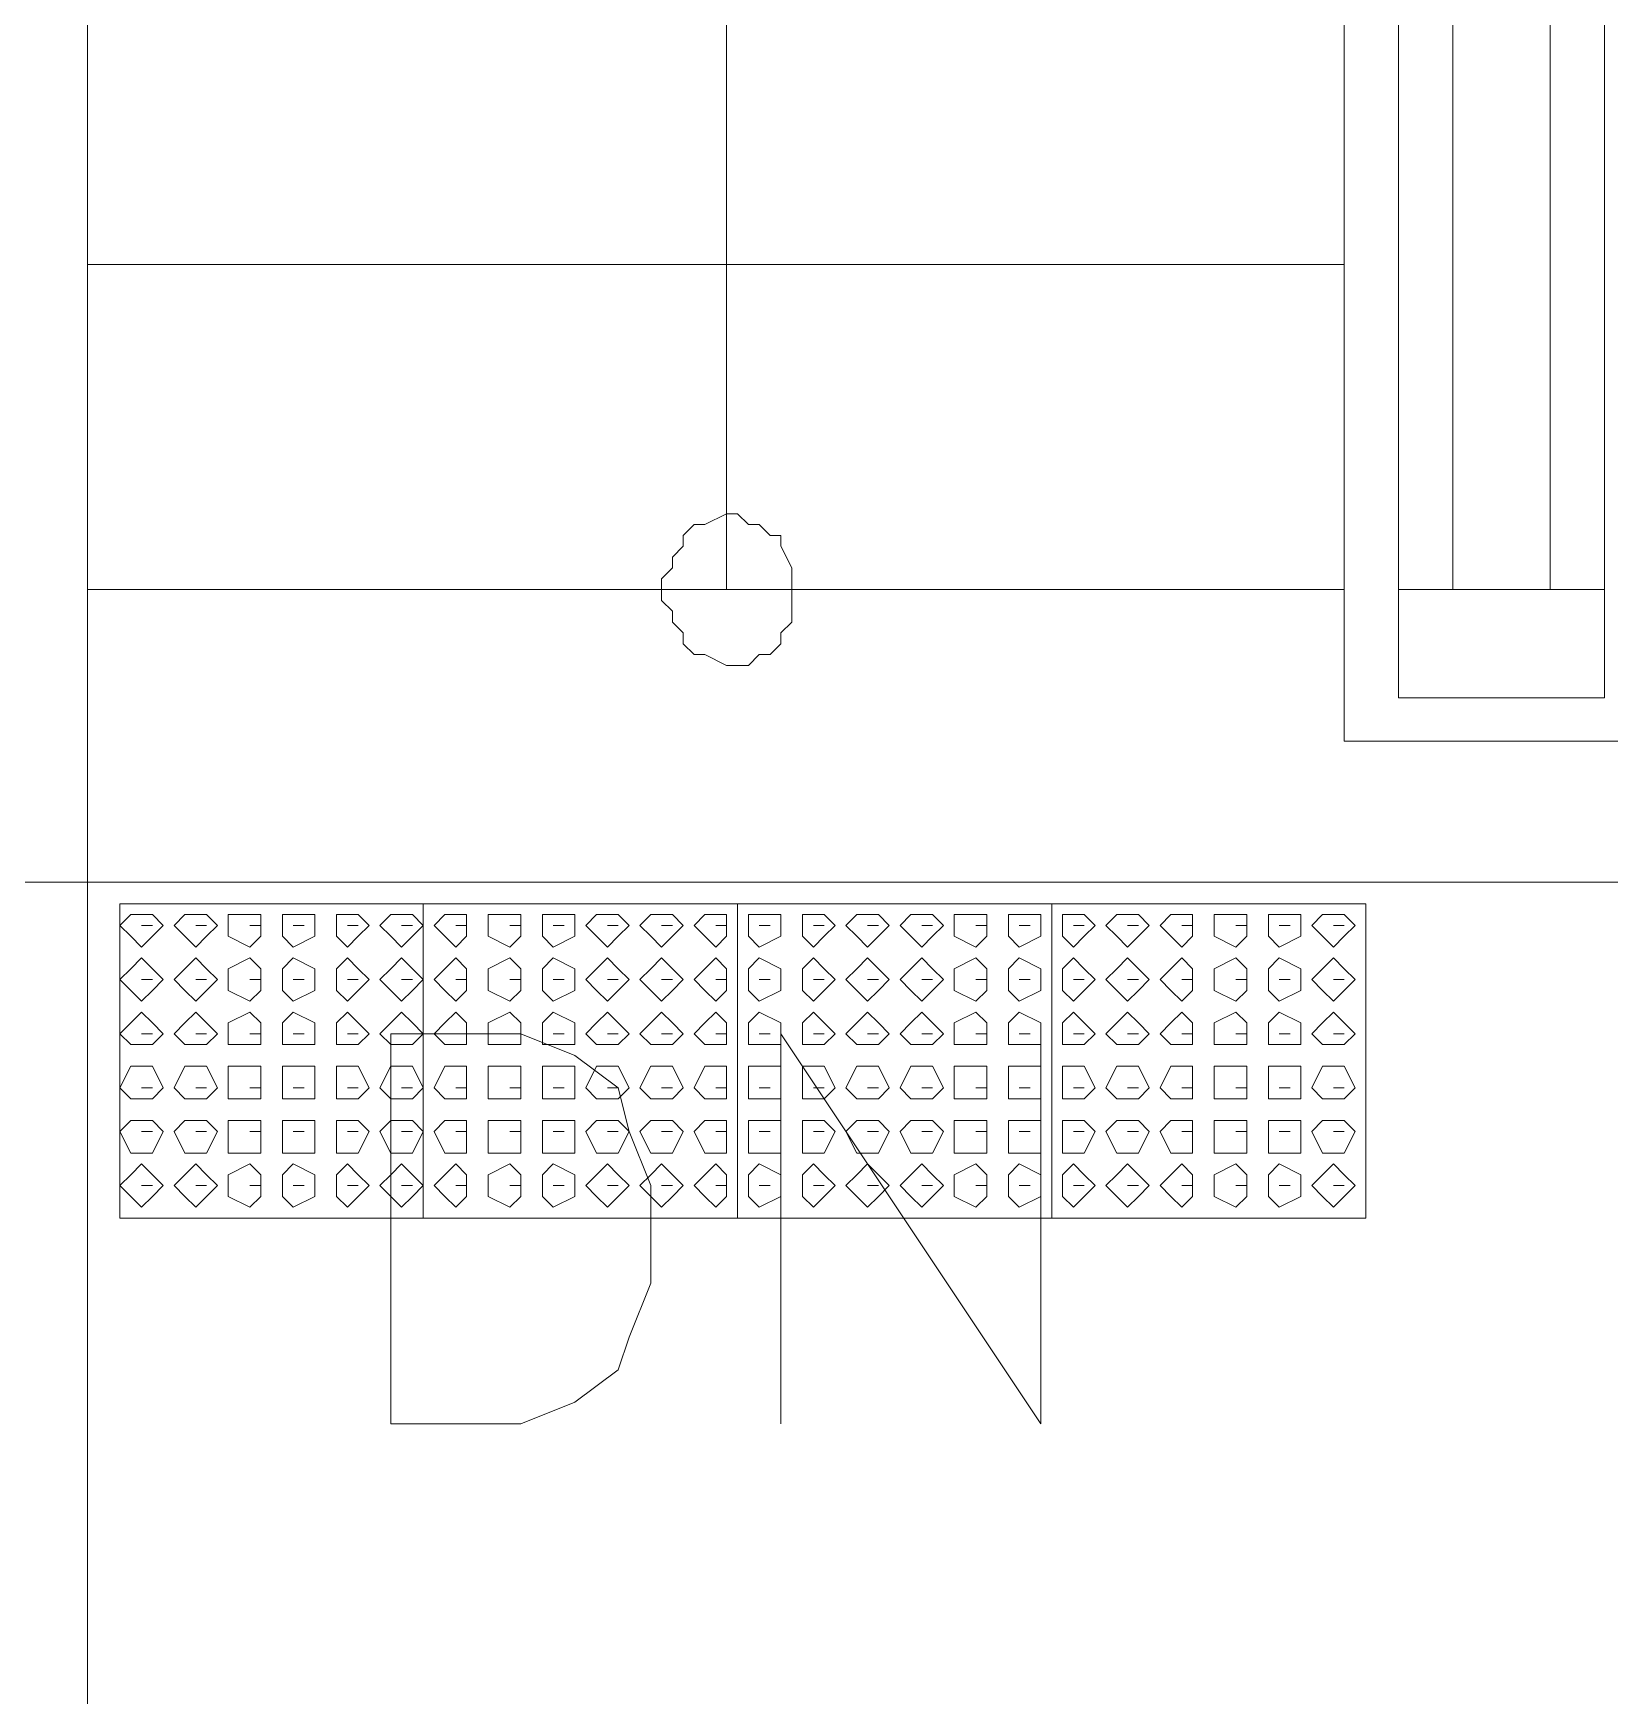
# Model space of a CAD drawing. Header units: millimetres. Extents: x -750 to 104995, y 68 to 66109.
# Drawn here: x 66581 to 68102, y 29808 to 31411 of the extents above; entities that cross this region are included whole.
import ezdxf

# ---------------------------------------------------------------- set-up
doc = ezdxf.new("R2010")
doc.units = ezdxf.units.MM
doc.layers.add('PDF_형상', color=7, linetype='Continuous')

msp = doc.modelspace()

# ---------------------------------------------------------------- linework, layer by layer
at = {"layer": 'PDF_형상', "lineweight": 5}
for points in [[(66633.5, 37604.3), (66633.5, 28324.8), (62683.4, 28324.8), (62683.4, 29902.7), (62683.4, 28324.8), (66633.5, 28324.8)], [(67250, 30874.6), (67250, 35901), (71074.7, 35901), (71074.7, 30874.6)], [(67950.2, 30874.6), (67950.2, 34908.3)], [(68044.2, 34908.3), (68044.2, 30874.6)], [(66455.8, 30592.4), (71858.4, 30592.4)], [(67866.6, 30571.5), (67563.5, 30571.5), (67260.5, 30571.5), (66957.4, 30571.5), (66664.8, 30571.5), (66664.8, 30268.5), (66957.4, 30268.5), (67260.5, 30268.5), (67563.5, 30268.5), (67866.6, 30268.5)], [(66957.4, 30571.5), (66957.4, 30268.5), (66957.4, 30571.5)], [(66957.4, 30571.5), (66957.4, 30268.5)], [(67260.5, 30571.5), (67260.5, 30268.5), (67260.5, 30571.5)], [(67260.5, 30571.5), (67260.5, 30268.5)], [(67563.5, 30571.5), (67563.5, 30268.5), (67563.5, 30571.5)], [(67563.5, 30571.5), (67563.5, 30268.5)], [(67866.6, 30571.5), (67866.6, 30268.5), (67866.6, 30571.5)], [(66685.7, 30550.6), (66696.2, 30550.6)], [(66738, 30550.6), (66748.4, 30550.6)], [(66790.2, 30550.6), (66800.7, 30550.6)], [(66832, 30550.6), (66842.5, 30550.6)], [(66884.3, 30550.6), (66894.7, 30550.6)], [(66936.5, 30550.6), (66947, 30550.6)], [(66988.8, 30550.6), (66999.2, 30550.6)], [(67041, 30550.6), (67051.5, 30550.6)], [(67082.8, 30550.6), (67093.3, 30550.6)], [(67135.1, 30550.6), (67145.5, 30550.6)], [(67187.3, 30550.6), (67197.8, 30550.6)], [(67239.6, 30550.6), (67250, 30550.6)], [(67281.4, 30550.6), (67291.8, 30550.6)], [(67333.6, 30550.6), (67344.1, 30550.6)], [(67385.9, 30550.6), (67396.3, 30550.6)], [(67438.1, 30550.6), (67448.6, 30550.6)], [(67490.4, 30550.6), (67500.8, 30550.6)], [(67532.2, 30550.6), (67542.6, 30550.6)], [(67584.4, 30550.6), (67594.9, 30550.6)], [(67636.7, 30550.6), (67647.1, 30550.6)], [(67688.9, 30550.6), (67699.4, 30550.6)], [(67741.2, 30550.6), (67751.6, 30550.6)], [(67783, 30550.6), (67793.4, 30550.6)], [(67835.2, 30550.6), (67845.7, 30550.6)], [(66685.7, 30498.4), (66696.2, 30498.4)], [(66738, 30498.4), (66748.4, 30498.4)], [(66790.2, 30498.4), (66800.7, 30498.4)], [(66832, 30498.4), (66842.5, 30498.4)], [(66884.3, 30498.4), (66894.7, 30498.4)], [(66936.5, 30498.4), (66947, 30498.4)], [(66988.8, 30498.4), (66999.2, 30498.4)], [(67041, 30498.4), (67051.5, 30498.4)], [(67082.8, 30498.4), (67093.3, 30498.4)], [(67135.1, 30498.4), (67145.5, 30498.4)], [(67187.3, 30498.4), (67197.8, 30498.4)], [(67239.6, 30498.4), (67250, 30498.4)], [(67281.4, 30498.4), (67291.8, 30498.4)], [(67333.6, 30498.4), (67344.1, 30498.4)], [(67385.9, 30498.4), (67396.3, 30498.4)], [(67438.1, 30498.4), (67448.6, 30498.4)], [(67490.4, 30498.4), (67500.8, 30498.4)], [(67532.2, 30498.4), (67542.6, 30498.4)], [(67584.4, 30498.4), (67594.9, 30498.4)], [(67636.7, 30498.4), (67647.1, 30498.4)], [(67688.9, 30498.4), (67699.4, 30498.4)], [(67741.2, 30498.4), (67751.6, 30498.4)], [(67783, 30498.4), (67793.4, 30498.4)], [(67835.2, 30498.4), (67845.7, 30498.4)], [(66685.7, 30446.1), (66696.2, 30446.1)], [(66738, 30446.1), (66748.4, 30446.1)], [(66790.2, 30446.1), (66800.7, 30446.1)], [(66832, 30446.1), (66842.5, 30446.1)], [(66884.3, 30446.1), (66894.7, 30446.1)], [(66936.5, 30446.1), (66947, 30446.1)], [(66988.8, 30446.1), (66999.2, 30446.1)], [(67041, 30446.1), (67051.5, 30446.1)], [(67082.8, 30446.1), (67093.3, 30446.1)], [(67135.1, 30446.1), (67145.5, 30446.1)], [(67187.3, 30446.1), (67197.8, 30446.1)], [(67239.6, 30446.1), (67250, 30446.1)], [(67281.4, 30446.1), (67291.8, 30446.1)], [(67302.3, 30069.9), (67302.3, 30446.1), (67553.1, 30069.9), (67553.1, 30446.1)], [(67333.6, 30446.1), (67344.1, 30446.1)], [(67385.9, 30446.1), (67396.3, 30446.1)], [(67438.1, 30446.1), (67448.6, 30446.1)], [(67490.4, 30446.1), (67500.8, 30446.1)], [(67532.2, 30446.1), (67542.6, 30446.1)], [(67584.4, 30446.1), (67594.9, 30446.1)], [(67636.7, 30446.1), (67647.1, 30446.1)], [(67688.9, 30446.1), (67699.4, 30446.1)], [(67741.2, 30446.1), (67751.6, 30446.1)], [(67783, 30446.1), (67793.4, 30446.1)], [(67835.2, 30446.1), (67845.7, 30446.1)], [(66685.7, 30393.9), (66696.2, 30393.9)], [(66738, 30393.9), (66748.4, 30393.9)], [(66790.2, 30393.9), (66800.7, 30393.9)], [(66832, 30393.9), (66842.5, 30393.9)], [(66884.3, 30393.9), (66894.7, 30393.9)], [(66936.5, 30393.9), (66947, 30393.9)], [(66988.8, 30393.9), (66999.2, 30393.9)], [(67041, 30393.9), (67051.5, 30393.9)], [(67082.8, 30393.9), (67093.3, 30393.9)], [(67135.1, 30393.9), (67145.5, 30393.9)], [(67187.3, 30393.9), (67197.8, 30393.9)], [(67239.6, 30393.9), (67250, 30393.9)], [(67281.4, 30393.9), (67291.8, 30393.9)], [(67333.6, 30393.9), (67344.1, 30393.9)], [(67385.9, 30393.9), (67396.3, 30393.9)], [(67438.1, 30393.9), (67448.6, 30393.9)], [(67490.4, 30393.9), (67500.8, 30393.9)], [(67532.2, 30393.9), (67542.6, 30393.9)], [(67584.4, 30393.9), (67594.9, 30393.9)], [(67636.7, 30393.9), (67647.1, 30393.9)], [(67688.9, 30393.9), (67699.4, 30393.9)], [(67741.2, 30393.9), (67751.6, 30393.9)], [(67783, 30393.9), (67793.4, 30393.9)], [(67835.2, 30393.9), (67845.7, 30393.9)], [(66685.7, 30352.1), (66696.2, 30352.1)], [(66738, 30352.1), (66748.4, 30352.1)], [(66790.2, 30352.1), (66800.7, 30352.1)], [(66832, 30352.1), (66842.5, 30352.1)], [(66884.3, 30352.1), (66894.7, 30352.1)], [(66936.5, 30352.1), (66947, 30352.1)], [(66988.8, 30352.1), (66999.2, 30352.1)], [(67041, 30352.1), (67051.5, 30352.1)], [(67082.8, 30352.1), (67093.3, 30352.1)], [(67135.1, 30352.1), (67145.5, 30352.1)], [(67187.3, 30352.1), (67197.8, 30352.1)], [(67239.6, 30352.1), (67250, 30352.1)], [(67281.4, 30352.1), (67291.8, 30352.1)], [(67333.6, 30352.1), (67344.1, 30352.1)], [(67385.9, 30352.1), (67396.3, 30352.1)], [(67438.1, 30352.1), (67448.6, 30352.1)], [(67490.4, 30352.1), (67500.8, 30352.1)], [(67532.2, 30352.1), (67542.6, 30352.1)], [(67584.4, 30352.1), (67594.9, 30352.1)], [(67636.7, 30352.1), (67647.1, 30352.1)], [(67688.9, 30352.1), (67699.4, 30352.1)], [(67741.2, 30352.1), (67751.6, 30352.1)], [(67783, 30352.1), (67793.4, 30352.1)], [(67835.2, 30352.1), (67845.7, 30352.1)], [(66685.7, 30299.8), (66696.2, 30299.8)], [(66738, 30299.8), (66748.4, 30299.8)], [(66790.2, 30299.8), (66800.7, 30299.8)], [(66832, 30299.8), (66842.5, 30299.8)], [(66884.3, 30299.8), (66894.7, 30299.8)], [(66936.5, 30299.8), (66947, 30299.8)], [(66988.8, 30299.8), (66999.2, 30299.8)], [(67041, 30299.8), (67051.5, 30299.8)], [(67082.8, 30299.8), (67093.3, 30299.8)], [(67135.1, 30299.8), (67145.5, 30299.8)], [(67187.3, 30299.8), (67197.8, 30299.8)], [(67239.6, 30299.8), (67250, 30299.8)], [(67281.4, 30299.8), (67291.8, 30299.8)], [(67333.6, 30299.8), (67344.1, 30299.8)], [(67385.9, 30299.8), (67396.3, 30299.8)], [(67438.1, 30299.8), (67448.6, 30299.8)], [(67490.4, 30299.8), (67500.8, 30299.8)], [(67532.2, 30299.8), (67542.6, 30299.8)], [(67584.4, 30299.8), (67594.9, 30299.8)], [(67636.7, 30299.8), (67647.1, 30299.8)], [(67688.9, 30299.8), (67699.4, 30299.8)], [(67741.2, 30299.8), (67751.6, 30299.8)], [(67783, 30299.8), (67793.4, 30299.8)], [(67835.2, 30299.8), (67845.7, 30299.8)]]:
    msp.add_lwpolyline(points, dxfattribs=at)
for points in [[(67845.7, 35054.6), (68148.7, 35054.6), (68148.7, 30728.3), (67845.7, 30728.3)], [(67897.9, 35002.3), (68096.5, 35002.3), (68096.5, 30770.1), (67897.9, 30770.1)], [(67845.7, 31188.1), (66633.5, 31188.1)], [(67312.7, 30874.6), (67312.7, 30885), (67312.7, 30895.5), (67302.3, 30916.4), (67302.3, 30926.8), (67291.8, 30926.8), (67281.4, 30937.3), (67270.9, 30937.3), (67260.5, 30947.7), (67250, 30947.7), (67229.1, 30937.3), (67218.7, 30937.3), (67208.2, 30926.8), (67208.2, 30916.4), (67197.8, 30905.9), (67197.8, 30895.5), (67187.3, 30885), (67187.3, 30864.1), (67197.8, 30853.7), (67197.8, 30843.2), (67208.2, 30832.8), (67208.2, 30822.3), (67218.7, 30811.9), (67229.1, 30811.9), (67250, 30801.4), (67260.5, 30801.4), (67270.9, 30801.4), (67281.4, 30811.9), (67291.8, 30811.9), (67302.3, 30822.3), (67302.3, 30832.8), (67312.7, 30843.2), (67312.7, 30864.1)], [(67312.7, 30874.6), (67312.7, 30885), (67312.7, 30895.5), (67302.3, 30916.4), (67302.3, 30926.8), (67291.8, 30926.8), (67281.4, 30937.3), (67270.9, 30937.3), (67260.5, 30947.7), (67250, 30947.7), (67229.1, 30937.3), (67218.7, 30937.3), (67208.2, 30926.8), (67208.2, 30916.4), (67197.8, 30905.9), (67197.8, 30895.5), (67187.3, 30885), (67187.3, 30864.1), (67197.8, 30853.7), (67197.8, 30843.2), (67208.2, 30832.8), (67208.2, 30822.3), (67218.7, 30811.9), (67229.1, 30811.9), (67250, 30801.4), (67260.5, 30801.4), (67270.9, 30801.4), (67281.4, 30811.9), (67291.8, 30811.9), (67302.3, 30822.3), (67302.3, 30832.8), (67312.7, 30843.2), (67312.7, 30864.1)], [(66633.5, 30874.6), (67845.7, 30874.6)], [(67897.9, 30874.6), (68096.5, 30874.6)], [(66706.6, 30550.6), (66696.2, 30561.1), (66685.7, 30561.1), (66675.3, 30561.1), (66664.8, 30550.6), (66675.3, 30540.2), (66685.7, 30529.7), (66696.2, 30540.2)], [(66758.9, 30550.6), (66748.4, 30561.1), (66738, 30561.1), (66727.5, 30561.1), (66717.1, 30550.6), (66727.5, 30540.2), (66738, 30529.7), (66748.4, 30540.2)], [(66800.7, 30550.6), (66800.7, 30561.1), (66790.2, 30561.1), (66769.3, 30561.1), (66769.3, 30550.6), (66769.3, 30540.2), (66790.2, 30529.7), (66800.7, 30540.2)], [(66852.9, 30550.6), (66852.9, 30561.1), (66832, 30561.1), (66821.6, 30561.1), (66821.6, 30550.6), (66821.6, 30540.2), (66832, 30529.7), (66852.9, 30540.2)], [(66905.2, 30550.6), (66894.7, 30561.1), (66884.3, 30561.1), (66873.8, 30561.1), (66873.8, 30550.6), (66873.8, 30540.2), (66884.3, 30529.7), (66894.7, 30540.2)], [(66957.4, 30550.6), (66947, 30561.1), (66936.5, 30561.1), (66926.1, 30561.1), (66915.6, 30550.6), (66926.1, 30540.2), (66936.5, 30529.7), (66947, 30540.2)], [(66999.2, 30550.6), (66999.2, 30561.1), (66988.8, 30561.1), (66978.3, 30561.1), (66967.9, 30550.6), (66978.3, 30540.2), (66988.8, 30529.7), (66999.2, 30540.2)], [(67051.5, 30550.6), (67051.5, 30561.1), (67041, 30561.1), (67020.1, 30561.1), (67020.1, 30550.6), (67020.1, 30540.2), (67041, 30529.7), (67051.5, 30540.2)], [(67103.7, 30550.6), (67103.7, 30561.1), (67082.8, 30561.1), (67072.4, 30561.1), (67072.4, 30550.6), (67072.4, 30540.2), (67082.8, 30529.7), (67103.7, 30540.2)], [(67156, 30550.6), (67145.5, 30561.1), (67135.1, 30561.1), (67124.6, 30561.1), (67114.2, 30550.6), (67124.6, 30540.2), (67135.1, 30529.7), (67145.5, 30540.2)], [(67208.2, 30550.6), (67197.8, 30561.1), (67187.3, 30561.1), (67176.9, 30561.1), (67166.4, 30550.6), (67176.9, 30540.2), (67187.3, 30529.7), (67197.8, 30540.2)], [(67250, 30550.6), (67250, 30561.1), (67239.6, 30561.1), (67229.1, 30561.1), (67218.7, 30550.6), (67229.1, 30540.2), (67239.6, 30529.7), (67250, 30540.2)], [(67302.3, 30550.6), (67302.3, 30561.1), (67281.4, 30561.1), (67270.9, 30561.1), (67270.9, 30550.6), (67270.9, 30540.2), (67281.4, 30529.7), (67302.3, 30540.2)], [(67354.5, 30550.6), (67344.1, 30561.1), (67333.6, 30561.1), (67323.2, 30561.1), (67323.2, 30550.6), (67323.2, 30540.2), (67333.6, 30529.7), (67344.1, 30540.2)], [(67406.8, 30550.6), (67396.3, 30561.1), (67385.9, 30561.1), (67375.4, 30561.1), (67365, 30550.6), (67375.4, 30540.2), (67385.9, 30529.7), (67396.3, 30540.2)], [(67459, 30550.6), (67448.6, 30561.1), (67438.1, 30561.1), (67427.7, 30561.1), (67417.2, 30550.6), (67427.7, 30540.2), (67438.1, 30529.7), (67448.6, 30540.2)], [(67500.8, 30550.6), (67500.8, 30561.1), (67490.4, 30561.1), (67469.5, 30561.1), (67469.5, 30550.6), (67469.5, 30540.2), (67490.4, 30529.7), (67500.8, 30540.2)], [(67553.1, 30550.6), (67553.1, 30561.1), (67532.2, 30561.1), (67521.7, 30561.1), (67521.7, 30550.6), (67521.7, 30540.2), (67532.2, 30529.7), (67553.1, 30540.2)], [(67605.3, 30550.6), (67594.9, 30561.1), (67584.4, 30561.1), (67574, 30561.1), (67574, 30550.6), (67574, 30540.2), (67584.4, 30529.7), (67594.9, 30540.2)], [(67657.6, 30550.6), (67647.1, 30561.1), (67636.7, 30561.1), (67626.2, 30561.1), (67615.8, 30550.6), (67626.2, 30540.2), (67636.7, 30529.7), (67647.1, 30540.2)], [(67699.4, 30550.6), (67699.4, 30561.1), (67688.9, 30561.1), (67678.5, 30561.1), (67668, 30550.6), (67678.5, 30540.2), (67688.9, 30529.7), (67699.4, 30540.2)], [(67751.6, 30550.6), (67751.6, 30561.1), (67741.2, 30561.1), (67720.3, 30561.1), (67720.3, 30550.6), (67720.3, 30540.2), (67741.2, 30529.7), (67751.6, 30540.2)], [(67803.9, 30550.6), (67803.9, 30561.1), (67783, 30561.1), (67772.5, 30561.1), (67772.5, 30550.6), (67772.5, 30540.2), (67783, 30529.7), (67803.9, 30540.2)], [(67856.1, 30550.6), (67845.7, 30561.1), (67835.2, 30561.1), (67824.8, 30561.1), (67814.3, 30550.6), (67824.8, 30540.2), (67835.2, 30529.7), (67845.7, 30540.2)], [(66706.6, 30498.4), (66696.2, 30508.8), (66685.7, 30519.3), (66675.3, 30508.8), (66664.8, 30498.4), (66675.3, 30487.9), (66685.7, 30477.5), (66696.2, 30487.9)], [(66758.9, 30498.4), (66748.4, 30508.8), (66738, 30519.3), (66727.5, 30508.8), (66717.1, 30498.4), (66727.5, 30487.9), (66738, 30477.5), (66748.4, 30487.9)], [(66800.7, 30498.4), (66800.7, 30508.8), (66790.2, 30519.3), (66769.3, 30508.8), (66769.3, 30498.4), (66769.3, 30487.9), (66790.2, 30477.5), (66800.7, 30487.9)], [(66852.9, 30498.4), (66852.9, 30508.8), (66832, 30519.3), (66821.6, 30508.8), (66821.6, 30498.4), (66821.6, 30487.9), (66832, 30477.5), (66852.9, 30487.9)], [(66905.2, 30498.4), (66894.7, 30508.8), (66884.3, 30519.3), (66873.8, 30508.8), (66873.8, 30498.4), (66873.8, 30487.9), (66884.3, 30477.5), (66894.7, 30487.9)], [(66957.4, 30498.4), (66947, 30508.8), (66936.5, 30519.3), (66926.1, 30508.8), (66915.6, 30498.4), (66926.1, 30487.9), (66936.5, 30477.5), (66947, 30487.9)], [(66999.2, 30498.4), (66999.2, 30508.8), (66988.8, 30519.3), (66978.3, 30508.8), (66967.9, 30498.4), (66978.3, 30487.9), (66988.8, 30477.5), (66999.2, 30487.9)], [(67051.5, 30498.4), (67051.5, 30508.8), (67041, 30519.3), (67020.1, 30508.8), (67020.1, 30498.4), (67020.1, 30487.9), (67041, 30477.5), (67051.5, 30487.9)], [(67103.7, 30498.4), (67103.7, 30508.8), (67082.8, 30519.3), (67072.4, 30508.8), (67072.4, 30498.4), (67072.4, 30487.9), (67082.8, 30477.5), (67103.7, 30487.9)], [(67156, 30498.4), (67145.5, 30508.8), (67135.1, 30519.3), (67124.6, 30508.8), (67114.2, 30498.4), (67124.6, 30487.9), (67135.1, 30477.5), (67145.5, 30487.9)], [(67208.2, 30498.4), (67197.8, 30508.8), (67187.3, 30519.3), (67176.9, 30508.8), (67166.4, 30498.4), (67176.9, 30487.9), (67187.3, 30477.5), (67197.8, 30487.9)], [(67250, 30498.4), (67250, 30508.8), (67239.6, 30519.3), (67229.1, 30508.8), (67218.7, 30498.4), (67229.1, 30487.9), (67239.6, 30477.5), (67250, 30487.9)], [(67302.3, 30498.4), (67302.3, 30508.8), (67281.4, 30519.3), (67270.9, 30508.8), (67270.9, 30498.4), (67270.9, 30487.9), (67281.4, 30477.5), (67302.3, 30487.9)], [(67354.5, 30498.4), (67344.1, 30508.8), (67333.6, 30519.3), (67323.2, 30508.8), (67323.2, 30498.4), (67323.2, 30487.9), (67333.6, 30477.5), (67344.1, 30487.9)], [(67406.8, 30498.4), (67396.3, 30508.8), (67385.9, 30519.3), (67375.4, 30508.8), (67365, 30498.4), (67375.4, 30487.9), (67385.9, 30477.5), (67396.3, 30487.9)], [(67459, 30498.4), (67448.6, 30508.8), (67438.1, 30519.3), (67427.7, 30508.8), (67417.2, 30498.4), (67427.7, 30487.9), (67438.1, 30477.5), (67448.6, 30487.9)], [(67500.8, 30498.4), (67500.8, 30508.8), (67490.4, 30519.3), (67469.5, 30508.8), (67469.5, 30498.4), (67469.5, 30487.9), (67490.4, 30477.5), (67500.8, 30487.9)], [(67553.1, 30498.4), (67553.1, 30508.8), (67532.2, 30519.3), (67521.7, 30508.8), (67521.7, 30498.4), (67521.7, 30487.9), (67532.2, 30477.5), (67553.1, 30487.9)], [(67605.3, 30498.4), (67594.9, 30508.8), (67584.4, 30519.3), (67574, 30508.8), (67574, 30498.4), (67574, 30487.9), (67584.4, 30477.5), (67594.9, 30487.9)], [(67657.6, 30498.4), (67647.1, 30508.8), (67636.7, 30519.3), (67626.2, 30508.8), (67615.8, 30498.4), (67626.2, 30487.9), (67636.7, 30477.5), (67647.1, 30487.9)], [(67699.4, 30498.4), (67699.4, 30508.8), (67688.9, 30519.3), (67678.5, 30508.8), (67668, 30498.4), (67678.5, 30487.9), (67688.9, 30477.5), (67699.4, 30487.9)], [(67751.6, 30498.4), (67751.6, 30508.8), (67741.2, 30519.3), (67720.3, 30508.8), (67720.3, 30498.4), (67720.3, 30487.9), (67741.2, 30477.5), (67751.6, 30487.9)], [(67803.9, 30498.4), (67803.9, 30508.8), (67783, 30519.3), (67772.5, 30508.8), (67772.5, 30498.4), (67772.5, 30487.9), (67783, 30477.5), (67803.9, 30487.9)], [(67856.1, 30498.4), (67845.7, 30508.8), (67835.2, 30519.3), (67824.8, 30508.8), (67814.3, 30498.4), (67824.8, 30487.9), (67835.2, 30477.5), (67845.7, 30487.9)], [(66706.6, 30446.1), (66696.2, 30456.6), (66685.7, 30467), (66675.3, 30456.6), (66664.8, 30446.1), (66675.3, 30435.7), (66685.7, 30435.7), (66696.2, 30435.7)], [(66758.9, 30446.1), (66748.4, 30456.6), (66738, 30467), (66727.5, 30456.6), (66717.1, 30446.1), (66727.5, 30435.7), (66738, 30435.7), (66748.4, 30435.7)], [(66800.7, 30446.1), (66800.7, 30456.6), (66790.2, 30467), (66769.3, 30456.6), (66769.3, 30446.1), (66769.3, 30435.7), (66790.2, 30435.7), (66800.7, 30435.7)], [(66852.9, 30446.1), (66852.9, 30456.6), (66832, 30467), (66821.6, 30456.6), (66821.6, 30446.1), (66821.6, 30435.7), (66832, 30435.7), (66852.9, 30435.7)], [(66905.2, 30446.1), (66894.7, 30456.6), (66884.3, 30467), (66873.8, 30456.6), (66873.8, 30446.1), (66873.8, 30435.7), (66884.3, 30435.7), (66894.7, 30435.7)], [(66957.4, 30446.1), (66947, 30456.6), (66936.5, 30467), (66926.1, 30456.6), (66915.6, 30446.1), (66926.1, 30435.7), (66936.5, 30435.7), (66947, 30435.7)], [(66999.2, 30446.1), (66999.2, 30456.6), (66988.8, 30467), (66978.3, 30456.6), (66967.9, 30446.1), (66978.3, 30435.7), (66988.8, 30435.7), (66999.2, 30435.7)], [(67051.5, 30446.1), (67051.5, 30456.6), (67041, 30467), (67020.1, 30456.6), (67020.1, 30446.1), (67020.1, 30435.7), (67041, 30435.7), (67051.5, 30435.7)], [(67103.7, 30446.1), (67103.7, 30456.6), (67082.8, 30467), (67072.4, 30456.6), (67072.4, 30446.1), (67072.4, 30435.7), (67082.8, 30435.7), (67103.7, 30435.7)], [(67156, 30446.1), (67145.5, 30456.6), (67135.1, 30467), (67124.6, 30456.6), (67114.2, 30446.1), (67124.6, 30435.7), (67135.1, 30435.7), (67145.5, 30435.7)], [(67208.2, 30446.1), (67197.8, 30456.6), (67187.3, 30467), (67176.9, 30456.6), (67166.4, 30446.1), (67176.9, 30435.7), (67187.3, 30435.7), (67197.8, 30435.7)], [(67250, 30446.1), (67250, 30456.6), (67239.6, 30467), (67229.1, 30456.6), (67218.7, 30446.1), (67229.1, 30435.7), (67239.6, 30435.7), (67250, 30435.7)], [(67302.3, 30446.1), (67302.3, 30456.6), (67281.4, 30467), (67270.9, 30456.6), (67270.9, 30446.1), (67270.9, 30435.7), (67281.4, 30435.7), (67302.3, 30435.7)], [(67354.5, 30446.1), (67344.1, 30456.6), (67333.6, 30467), (67323.2, 30456.6), (67323.2, 30446.1), (67323.2, 30435.7), (67333.6, 30435.7), (67344.1, 30435.7)], [(67406.8, 30446.1), (67396.3, 30456.6), (67385.9, 30467), (67375.4, 30456.6), (67365, 30446.1), (67375.4, 30435.7), (67385.9, 30435.7), (67396.3, 30435.7)], [(67459, 30446.1), (67448.6, 30456.6), (67438.1, 30467), (67427.7, 30456.6), (67417.2, 30446.1), (67427.7, 30435.7), (67438.1, 30435.7), (67448.6, 30435.7)], [(67500.8, 30446.1), (67500.8, 30456.6), (67490.4, 30467), (67469.5, 30456.6), (67469.5, 30446.1), (67469.5, 30435.7), (67490.4, 30435.7), (67500.8, 30435.7)], [(67553.1, 30446.1), (67553.1, 30456.6), (67532.2, 30467), (67521.7, 30456.6), (67521.7, 30446.1), (67521.7, 30435.7), (67532.2, 30435.7), (67553.1, 30435.7)], [(67605.3, 30446.1), (67594.9, 30456.6), (67584.4, 30467), (67574, 30456.6), (67574, 30446.1), (67574, 30435.7), (67584.4, 30435.7), (67594.9, 30435.7)], [(67657.6, 30446.1), (67647.1, 30456.6), (67636.7, 30467), (67626.2, 30456.6), (67615.8, 30446.1), (67626.2, 30435.7), (67636.7, 30435.7), (67647.1, 30435.7)], [(67699.4, 30446.1), (67699.4, 30456.6), (67688.9, 30467), (67678.5, 30456.6), (67668, 30446.1), (67678.5, 30435.7), (67688.9, 30435.7), (67699.4, 30435.7)], [(67751.6, 30446.1), (67751.6, 30456.6), (67741.2, 30467), (67720.3, 30456.6), (67720.3, 30446.1), (67720.3, 30435.7), (67741.2, 30435.7), (67751.6, 30435.7)], [(67803.9, 30446.1), (67803.9, 30456.6), (67783, 30467), (67772.5, 30456.6), (67772.5, 30446.1), (67772.5, 30435.7), (67783, 30435.7), (67803.9, 30435.7)], [(67856.1, 30446.1), (67845.7, 30456.6), (67835.2, 30467), (67824.8, 30456.6), (67814.3, 30446.1), (67824.8, 30435.7), (67835.2, 30435.7), (67845.7, 30435.7)], [(66926.1, 30069.9), (66926.1, 30446.1), (67051.5, 30446.1), (67103.7, 30425.2), (67145.5, 30393.9), (67156, 30352.1), (67176.9, 30299.8), (67176.9, 30205.8), (67156, 30153.5), (67145.5, 30122.2), (67103.7, 30090.8), (67051.5, 30069.9)], [(66706.6, 30393.9), (66696.2, 30414.8), (66685.7, 30414.8), (66675.3, 30414.8), (66664.8, 30393.9), (66675.3, 30383.4), (66685.7, 30383.4), (66696.2, 30383.4)], [(66758.9, 30393.9), (66748.4, 30414.8), (66738, 30414.8), (66727.5, 30414.8), (66717.1, 30393.9), (66727.5, 30383.4), (66738, 30383.4), (66748.4, 30383.4)], [(66800.7, 30393.9), (66800.7, 30414.8), (66790.2, 30414.8), (66769.3, 30414.8), (66769.3, 30393.9), (66769.3, 30383.4), (66790.2, 30383.4), (66800.7, 30383.4)], [(66852.9, 30393.9), (66852.9, 30414.8), (66832, 30414.8), (66821.6, 30414.8), (66821.6, 30393.9), (66821.6, 30383.4), (66832, 30383.4), (66852.9, 30383.4)], [(66905.2, 30393.9), (66894.7, 30414.8), (66884.3, 30414.8), (66873.8, 30414.8), (66873.8, 30393.9), (66873.8, 30383.4), (66884.3, 30383.4), (66894.7, 30383.4)], [(66957.4, 30393.9), (66947, 30414.8), (66936.5, 30414.8), (66926.1, 30414.8), (66915.6, 30393.9), (66926.1, 30383.4), (66936.5, 30383.4), (66947, 30383.4)], [(66999.2, 30393.9), (66999.2, 30414.8), (66988.8, 30414.8), (66978.3, 30414.8), (66967.9, 30393.9), (66978.3, 30383.4), (66988.8, 30383.4), (66999.2, 30383.4)], [(67051.5, 30393.9), (67051.5, 30414.8), (67041, 30414.8), (67020.1, 30414.8), (67020.1, 30393.9), (67020.1, 30383.4), (67041, 30383.4), (67051.5, 30383.4)], [(67103.7, 30393.9), (67103.7, 30414.8), (67082.8, 30414.8), (67072.4, 30414.8), (67072.4, 30393.9), (67072.4, 30383.4), (67082.8, 30383.4), (67103.7, 30383.4)], [(67156, 30393.9), (67145.5, 30414.8), (67135.1, 30414.8), (67124.6, 30414.8), (67114.2, 30393.9), (67124.6, 30383.4), (67135.1, 30383.4), (67145.5, 30383.4)], [(67208.2, 30393.9), (67197.8, 30414.8), (67187.3, 30414.8), (67176.9, 30414.8), (67166.4, 30393.9), (67176.9, 30383.4), (67187.3, 30383.4), (67197.8, 30383.4)], [(67250, 30393.9), (67250, 30414.8), (67239.6, 30414.8), (67229.1, 30414.8), (67218.7, 30393.9), (67229.1, 30383.4), (67239.6, 30383.4), (67250, 30383.4)], [(67302.3, 30393.9), (67302.3, 30414.8), (67281.4, 30414.8), (67270.9, 30414.8), (67270.9, 30393.9), (67270.9, 30383.4), (67281.4, 30383.4), (67302.3, 30383.4)], [(67354.5, 30393.9), (67344.1, 30414.8), (67333.6, 30414.8), (67323.2, 30414.8), (67323.2, 30393.9), (67323.2, 30383.4), (67333.6, 30383.4), (67344.1, 30383.4)], [(67406.8, 30393.9), (67396.3, 30414.8), (67385.9, 30414.8), (67375.4, 30414.8), (67365, 30393.9), (67375.4, 30383.4), (67385.9, 30383.4), (67396.3, 30383.4)], [(67459, 30393.9), (67448.6, 30414.8), (67438.1, 30414.8), (67427.7, 30414.8), (67417.2, 30393.9), (67427.7, 30383.4), (67438.1, 30383.4), (67448.6, 30383.4)], [(67500.8, 30393.9), (67500.8, 30414.8), (67490.4, 30414.8), (67469.5, 30414.8), (67469.5, 30393.9), (67469.5, 30383.4), (67490.4, 30383.4), (67500.8, 30383.4)], [(67553.1, 30393.9), (67553.1, 30414.8), (67532.2, 30414.8), (67521.7, 30414.8), (67521.7, 30393.9), (67521.7, 30383.4), (67532.2, 30383.4), (67553.1, 30383.4)], [(67605.3, 30393.9), (67594.9, 30414.8), (67584.4, 30414.8), (67574, 30414.8), (67574, 30393.9), (67574, 30383.4), (67584.4, 30383.4), (67594.9, 30383.4)], [(67657.6, 30393.9), (67647.1, 30414.8), (67636.7, 30414.8), (67626.2, 30414.8), (67615.8, 30393.9), (67626.2, 30383.4), (67636.7, 30383.4), (67647.1, 30383.4)], [(67699.4, 30393.9), (67699.4, 30414.8), (67688.9, 30414.8), (67678.5, 30414.8), (67668, 30393.9), (67678.5, 30383.4), (67688.9, 30383.4), (67699.4, 30383.4)], [(67751.6, 30393.9), (67751.6, 30414.8), (67741.2, 30414.8), (67720.3, 30414.8), (67720.3, 30393.9), (67720.3, 30383.4), (67741.2, 30383.4), (67751.6, 30383.4)], [(67803.9, 30393.9), (67803.9, 30414.8), (67783, 30414.8), (67772.5, 30414.8), (67772.5, 30393.9), (67772.5, 30383.4), (67783, 30383.4), (67803.9, 30383.4)], [(67856.1, 30393.9), (67845.7, 30414.8), (67835.2, 30414.8), (67824.8, 30414.8), (67814.3, 30393.9), (67824.8, 30383.4), (67835.2, 30383.4), (67845.7, 30383.4)], [(66706.6, 30352.1), (66696.2, 30362.5), (66685.7, 30362.5), (66675.3, 30362.5), (66664.8, 30352.1), (66675.3, 30331.2), (66685.7, 30331.2), (66696.2, 30331.2)], [(66758.9, 30352.1), (66748.4, 30362.5), (66738, 30362.5), (66727.5, 30362.5), (66717.1, 30352.1), (66727.5, 30331.2), (66738, 30331.2), (66748.4, 30331.2)], [(66800.7, 30352.1), (66800.7, 30362.5), (66790.2, 30362.5), (66769.3, 30362.5), (66769.3, 30352.1), (66769.3, 30331.2), (66790.2, 30331.2), (66800.7, 30331.2)], [(66852.9, 30352.1), (66852.9, 30362.5), (66832, 30362.5), (66821.6, 30362.5), (66821.6, 30352.1), (66821.6, 30331.2), (66832, 30331.2), (66852.9, 30331.2)], [(66905.2, 30352.1), (66894.7, 30362.5), (66884.3, 30362.5), (66873.8, 30362.5), (66873.8, 30352.1), (66873.8, 30331.2), (66884.3, 30331.2), (66894.7, 30331.2)], [(66957.4, 30352.1), (66947, 30362.5), (66936.5, 30362.5), (66926.1, 30362.5), (66915.6, 30352.1), (66926.1, 30331.2), (66936.5, 30331.2), (66947, 30331.2)], [(66999.2, 30352.1), (66999.2, 30362.5), (66988.8, 30362.5), (66978.3, 30362.5), (66967.9, 30352.1), (66978.3, 30331.2), (66988.8, 30331.2), (66999.2, 30331.2)], [(67051.5, 30352.1), (67051.5, 30362.5), (67041, 30362.5), (67020.1, 30362.5), (67020.1, 30352.1), (67020.1, 30331.2), (67041, 30331.2), (67051.5, 30331.2)], [(67103.7, 30352.1), (67103.7, 30362.5), (67082.8, 30362.5), (67072.4, 30362.5), (67072.4, 30352.1), (67072.4, 30331.2), (67082.8, 30331.2), (67103.7, 30331.2)], [(67156, 30352.1), (67145.5, 30362.5), (67135.1, 30362.5), (67124.6, 30362.5), (67114.2, 30352.1), (67124.6, 30331.2), (67135.1, 30331.2), (67145.5, 30331.2)], [(67208.2, 30352.1), (67197.8, 30362.5), (67187.3, 30362.5), (67176.9, 30362.5), (67166.4, 30352.1), (67176.9, 30331.2), (67187.3, 30331.2), (67197.8, 30331.2)], [(67250, 30352.1), (67250, 30362.5), (67239.6, 30362.5), (67229.1, 30362.5), (67218.7, 30352.1), (67229.1, 30331.2), (67239.6, 30331.2), (67250, 30331.2)], [(67302.3, 30352.1), (67302.3, 30362.5), (67281.4, 30362.5), (67270.9, 30362.5), (67270.9, 30352.1), (67270.9, 30331.2), (67281.4, 30331.2), (67302.3, 30331.2)], [(67354.5, 30352.1), (67344.1, 30362.5), (67333.6, 30362.5), (67323.2, 30362.5), (67323.2, 30352.1), (67323.2, 30331.2), (67333.6, 30331.2), (67344.1, 30331.2)], [(67406.8, 30352.1), (67396.3, 30362.5), (67385.9, 30362.5), (67375.4, 30362.5), (67365, 30352.1), (67375.4, 30331.2), (67385.9, 30331.2), (67396.3, 30331.2)], [(67459, 30352.1), (67448.6, 30362.5), (67438.1, 30362.5), (67427.7, 30362.5), (67417.2, 30352.1), (67427.7, 30331.2), (67438.1, 30331.2), (67448.6, 30331.2)], [(67500.8, 30352.1), (67500.8, 30362.5), (67490.4, 30362.5), (67469.5, 30362.5), (67469.5, 30352.1), (67469.5, 30331.2), (67490.4, 30331.2), (67500.8, 30331.2)], [(67553.1, 30352.1), (67553.1, 30362.5), (67532.2, 30362.5), (67521.7, 30362.5), (67521.7, 30352.1), (67521.7, 30331.2), (67532.2, 30331.2), (67553.1, 30331.2)], [(67605.3, 30352.1), (67594.9, 30362.5), (67584.4, 30362.5), (67574, 30362.5), (67574, 30352.1), (67574, 30331.2), (67584.4, 30331.2), (67594.9, 30331.2)], [(67657.6, 30352.1), (67647.1, 30362.5), (67636.7, 30362.5), (67626.2, 30362.5), (67615.8, 30352.1), (67626.2, 30331.2), (67636.7, 30331.2), (67647.1, 30331.2)], [(67699.4, 30352.1), (67699.4, 30362.5), (67688.9, 30362.5), (67678.5, 30362.5), (67668, 30352.1), (67678.5, 30331.2), (67688.9, 30331.2), (67699.4, 30331.2)], [(67751.6, 30352.1), (67751.6, 30362.5), (67741.2, 30362.5), (67720.3, 30362.5), (67720.3, 30352.1), (67720.3, 30331.2), (67741.2, 30331.2), (67751.6, 30331.2)], [(67803.9, 30352.1), (67803.9, 30362.5), (67783, 30362.5), (67772.5, 30362.5), (67772.5, 30352.1), (67772.5, 30331.2), (67783, 30331.2), (67803.9, 30331.2)], [(67856.1, 30352.1), (67845.7, 30362.5), (67835.2, 30362.5), (67824.8, 30362.5), (67814.3, 30352.1), (67824.8, 30331.2), (67835.2, 30331.2), (67845.7, 30331.2)], [(66706.6, 30299.8), (66696.2, 30310.3), (66685.7, 30320.7), (66675.3, 30310.3), (66664.8, 30299.8), (66675.3, 30289.4), (66685.7, 30278.9), (66696.2, 30289.4)], [(66758.9, 30299.8), (66748.4, 30310.3), (66738, 30320.7), (66727.5, 30310.3), (66717.1, 30299.8), (66727.5, 30289.4), (66738, 30278.9), (66748.4, 30289.4)], [(66800.7, 30299.8), (66800.7, 30310.3), (66790.2, 30320.7), (66769.3, 30310.3), (66769.3, 30299.8), (66769.3, 30289.4), (66790.2, 30278.9), (66800.7, 30289.4)], [(66852.9, 30299.8), (66852.9, 30310.3), (66832, 30320.7), (66821.6, 30310.3), (66821.6, 30299.8), (66821.6, 30289.4), (66832, 30278.9), (66852.9, 30289.4)], [(66905.2, 30299.8), (66894.7, 30310.3), (66884.3, 30320.7), (66873.8, 30310.3), (66873.8, 30299.8), (66873.8, 30289.4), (66884.3, 30278.9), (66894.7, 30289.4)], [(66957.4, 30299.8), (66947, 30310.3), (66936.5, 30320.7), (66926.1, 30310.3), (66915.6, 30299.8), (66926.1, 30289.4), (66936.5, 30278.9), (66947, 30289.4)], [(66999.2, 30299.8), (66999.2, 30310.3), (66988.8, 30320.7), (66978.3, 30310.3), (66967.9, 30299.8), (66978.3, 30289.4), (66988.8, 30278.9), (66999.2, 30289.4)], [(67051.5, 30299.8), (67051.5, 30310.3), (67041, 30320.7), (67020.1, 30310.3), (67020.1, 30299.8), (67020.1, 30289.4), (67041, 30278.9), (67051.5, 30289.4)], [(67103.7, 30299.8), (67103.7, 30310.3), (67082.8, 30320.7), (67072.4, 30310.3), (67072.4, 30299.8), (67072.4, 30289.4), (67082.8, 30278.9), (67103.7, 30289.4)], [(67156, 30299.8), (67145.5, 30310.3), (67135.1, 30320.7), (67124.6, 30310.3), (67114.2, 30299.8), (67124.6, 30289.4), (67135.1, 30278.9), (67145.5, 30289.4)], [(67208.2, 30299.8), (67197.8, 30310.3), (67187.3, 30320.7), (67176.9, 30310.3), (67166.4, 30299.8), (67176.9, 30289.4), (67187.3, 30278.9), (67197.8, 30289.4)], [(67250, 30299.8), (67250, 30310.3), (67239.6, 30320.7), (67229.1, 30310.3), (67218.7, 30299.8), (67229.1, 30289.4), (67239.6, 30278.9), (67250, 30289.4)], [(67302.3, 30299.8), (67302.3, 30310.3), (67281.4, 30320.7), (67270.9, 30310.3), (67270.9, 30299.8), (67270.9, 30289.4), (67281.4, 30278.9), (67302.3, 30289.4)], [(67354.5, 30299.8), (67344.1, 30310.3), (67333.6, 30320.7), (67323.2, 30310.3), (67323.2, 30299.8), (67323.2, 30289.4), (67333.6, 30278.9), (67344.1, 30289.4)], [(67406.8, 30299.8), (67396.3, 30310.3), (67385.9, 30320.7), (67375.4, 30310.3), (67365, 30299.8), (67375.4, 30289.4), (67385.9, 30278.9), (67396.3, 30289.4)], [(67459, 30299.8), (67448.6, 30310.3), (67438.1, 30320.7), (67427.7, 30310.3), (67417.2, 30299.8), (67427.7, 30289.4), (67438.1, 30278.9), (67448.6, 30289.4)], [(67500.8, 30299.8), (67500.8, 30310.3), (67490.4, 30320.7), (67469.5, 30310.3), (67469.5, 30299.8), (67469.5, 30289.4), (67490.4, 30278.9), (67500.8, 30289.4)], [(67553.1, 30299.8), (67553.1, 30310.3), (67532.2, 30320.7), (67521.7, 30310.3), (67521.7, 30299.8), (67521.7, 30289.4), (67532.2, 30278.9), (67553.1, 30289.4)], [(67605.3, 30299.8), (67594.9, 30310.3), (67584.4, 30320.7), (67574, 30310.3), (67574, 30299.8), (67574, 30289.4), (67584.4, 30278.9), (67594.9, 30289.4)], [(67657.6, 30299.8), (67647.1, 30310.3), (67636.7, 30320.7), (67626.2, 30310.3), (67615.8, 30299.8), (67626.2, 30289.4), (67636.7, 30278.9), (67647.1, 30289.4)], [(67699.4, 30299.8), (67699.4, 30310.3), (67688.9, 30320.7), (67678.5, 30310.3), (67668, 30299.8), (67678.5, 30289.4), (67688.9, 30278.9), (67699.4, 30289.4)], [(67751.6, 30299.8), (67751.6, 30310.3), (67741.2, 30320.7), (67720.3, 30310.3), (67720.3, 30299.8), (67720.3, 30289.4), (67741.2, 30278.9), (67751.6, 30289.4)], [(67803.9, 30299.8), (67803.9, 30310.3), (67783, 30320.7), (67772.5, 30310.3), (67772.5, 30299.8), (67772.5, 30289.4), (67783, 30278.9), (67803.9, 30289.4)], [(67856.1, 30299.8), (67845.7, 30310.3), (67835.2, 30320.7), (67824.8, 30310.3), (67814.3, 30299.8), (67824.8, 30289.4), (67835.2, 30278.9), (67845.7, 30289.4)]]:
    msp.add_lwpolyline(points, close=True, dxfattribs=at)

doc.saveas('drawing.dxf')
